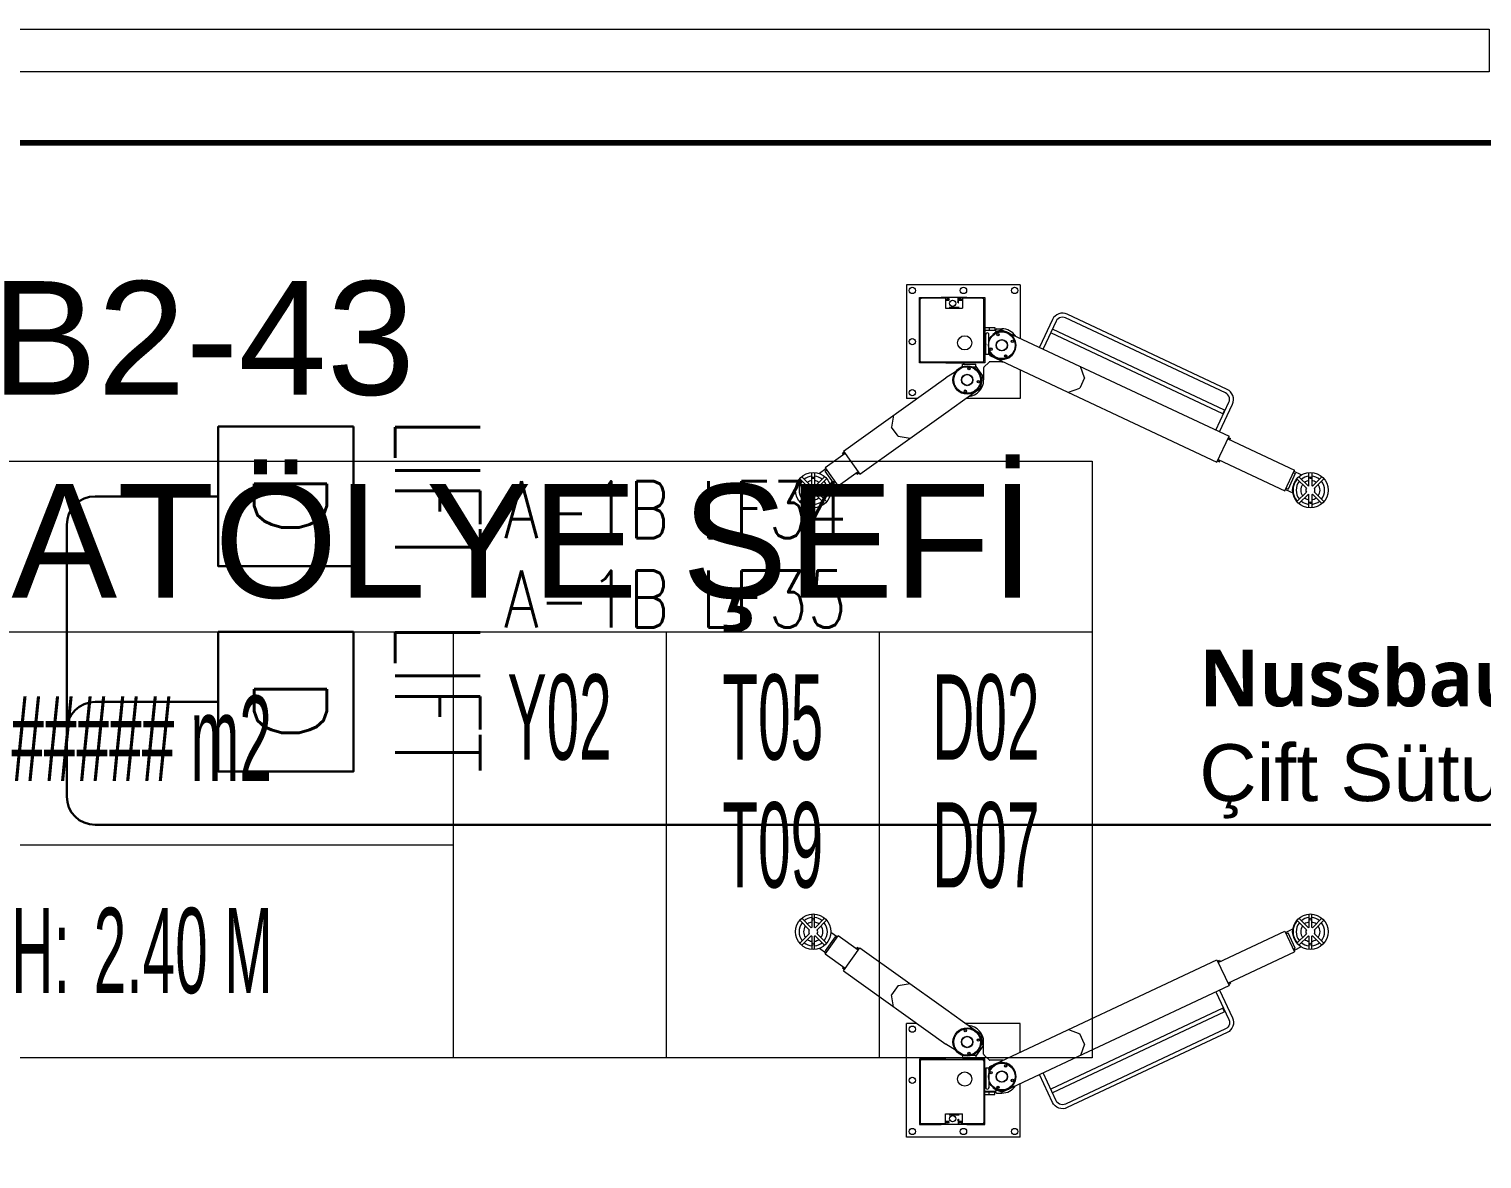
# Model space of a CAD drawing. Header units: metres. Extents: x -13621 to 152406, y -16073 to 22221.
# Drawn here: x 4761 to 5273, y 3682 to 4080 of the extents above; entities that cross this region are included whole.
import ezdxf
from ezdxf.enums import TextEntityAlignment as Align

# ---------------------------------------------------------------- set-up
doc = ezdxf.new("R2010")
doc.units = ezdxf.units.M
doc.header["$LTSCALE"] = 100
doc.header["$MEASUREMENT"] = 0
doc.linetypes.add('HIDDEN', pattern=[0.375, 0.25, -0.125])
doc.layers.get('0').update_dxf_attribs({"color": 9, "lineweight": 9})
for name, color, linetype, lineweight in [('00', 9, 'Continuous', 9), ('06D', 9, 'Continuous', 9), ('21_mahal200', 9, 'Continuous', 9), ('32-ekipman', 9, 'Continuous', 9), ('Data  Tavan', 170, 'Continuous', 30), ('E-DATA LIFT PRIZI', 7, 'Continuous', 30), ('E-YAZI', 7, 'Continuous', 30)]:
    doc.layers.add(name, color=color, linetype=linetype, lineweight=lineweight)
doc.styles.add('Arial', font='arial.ttf', dxfattribs={"height": 2.5})
doc.styles.add('E-YAZI', font='txttw.shx')
doc.styles.add('MuuM_TEXT-STANDART', font='ARIALN.TTF')

# ---------------------------------------------------------------- blocks, each defined once
blk = doc.blocks.new('E-DATA LIFT PRIZI')
at = {"layer": 'E-DATA LIFT PRIZI', "color": 2}
blk.add_line((0, 0), (0, 41.99), dxfattribs=at)
blk.add_lwpolyline([(-24.58, 89.56), (24.58, 89.56), (24.58, 41.99), (-24.58, 41.99)], close=True, dxfattribs=at)
at = {"layer": 'E-DATA LIFT PRIZI', "color": 2, "style": 'E-YAZI', "width": 0.7}
blk.add_text('LIFT', height=30, dxfattribs=at).set_placement((-28.02, 104.21))
at = {"layer": 'E-DATA LIFT PRIZI', "color": 2, "style": 'E-YAZI'}
blk.add_text('D', height=25.6, dxfattribs=at).set_placement((-8.79, 54.59))
blk = doc.blocks.new('p-işyeri')
at = {"color": 0, "const_width": 2}
blk.add_lwpolyline([(200, 0), (200, 700), (-200, 700), (-200, 0)], close=True, dxfattribs=at)
blk = doc.blocks.new('A$C65BA13D8')
for p, q in [((70.87, 181.97), (67.57, 185.27)), ((71.58, 182.68), (68.28, 185.98)), ((76.32, 185.98), (73.02, 182.68)), ((77.03, 185.27), (73.73, 181.97)), ((222.97, 185.27), (226.27, 181.97)), ((223.68, 185.98), (226.98, 182.68)), ((228.42, 182.68), (231.72, 185.98)), ((229.13, 181.97), (232.43, 185.27)), ((64.8, 176.78), (66.44, 179.08)), ((70.78, 181.75), (66.12, 181.75)), ((66.12, 180.75), (70.78, 180.75)), ((70.87, 180.53), (67.57, 177.23)), ((71.58, 179.82), (68.28, 176.53)), ((76.32, 176.53), (73.02, 179.82)), ((77.03, 177.23), (73.73, 180.53)), ((78.48, 181.75), (73.82, 181.75)), ((73.82, 180.75), (78.48, 180.75)), ((221.52, 181.75), (226.18, 181.75)), ((226.18, 180.75), (221.52, 180.75)), ((222.97, 177.23), (226.27, 180.53)), ((223.68, 176.53), (226.98, 179.82)), ((228.42, 179.82), (231.72, 176.53)), ((229.13, 180.53), (232.43, 177.23)), ((229.22, 181.75), (233.88, 181.75)), ((233.88, 180.75), (229.22, 180.75)), ((235.2, 176.78), (233.56, 179.08)), ((59.36, 170.05), (64.39, 177.08)), ((64.39, 177.08), (70.89, 172.42)), ((65.2, 176.49), (65.61, 177.06)), ((70.49, 173.57), (65.61, 177.06)), ((72.13, 175.01), (70.49, 172.71)), ((227.87, 175.01), (229.51, 172.71)), ((235.61, 177.08), (229.11, 172.42)), ((229.51, 173.57), (234.39, 177.06)), ((234.8, 176.49), (234.39, 177.06)), ((240.64, 170.05), (235.61, 177.08)), ((58.55, 170.64), (32.76, 134.62)), ((58.55, 170.64), (66.68, 164.81)), ((58.95, 170.34), (59.42, 171)), ((59.28, 170.11), (59.75, 170.76)), ((59.83, 170.7), (59.42, 171)), ((65.87, 165.4), (70.89, 172.42)), ((70.08, 173), (70.49, 173.57)), ((234.13, 165.4), (229.11, 172.42)), ((229.92, 173), (229.51, 173.57)), ((241.45, 170.64), (233.32, 164.81)), ((240.17, 170.7), (240.58, 171)), ((240.72, 170.11), (240.25, 170.76)), ((241.05, 170.34), (240.58, 171)), ((241.45, 170.64), (267.24, 134.62)), ((66.68, 164.81), (45.06, 134.62)), ((65.95, 165.34), (66.41, 165.99)), ((66.27, 165.1), (66.74, 165.75)), ((66.74, 165.75), (66.33, 166.05)), ((233.26, 165.75), (233.67, 166.05)), ((233.73, 165.1), (233.26, 165.75)), ((233.32, 164.81), (254.94, 134.62)), ((234.05, 165.34), (233.59, 165.99)), ((45.9, 152.97), (50.09, 153.67)), ((53.34, 151.34), (50.09, 153.67)), ((246.66, 151.34), (249.91, 153.67)), ((254.1, 152.97), (249.91, 153.67)), ((0, 148.37), (40, 148.37)), ((0, 108.37), (0, 148.37)), ((40, 144.74), (40, 148.37)), ((53.34, 151.34), (54.03, 147.15)), ((246.66, 151.34), (245.97, 147.15)), ((300, 148.37), (260, 148.37)), ((260, 144.74), (260, 148.37)), ((300, 108.37), (300, 148.37)), ((27.5, 143.87), (4.5, 143.87)), ((4.5, 143.87), (4.5, 136.17)), ((4.74, 134.67), (4.74, 143.4)), ((4.74, 143.4), (4.97, 143.4)), ((26.97, 143.63), (4.97, 143.63)), ((4.97, 143.4), (4.97, 143.63)), ((6.14, 143.65), (6.13, 143.63)), ((6.15, 143.63), (6.14, 143.65)), ((26.97, 143.63), (26.97, 143.4)), ((26.97, 143.4), (27.2, 143.4)), ((27.2, 134.62), (27.2, 143.4)), ((27.5, 134.62), (27.5, 143.87)), ((272.5, 143.87), (295.5, 143.87)), ((272.5, 134.62), (272.5, 143.87)), ((272.8, 134.62), (272.8, 143.4)), ((273.03, 143.4), (272.8, 143.4)), ((273.03, 143.63), (295.03, 143.63)), ((273.03, 143.63), (273.03, 143.4)), ((293.85, 143.63), (293.86, 143.65)), ((293.86, 143.65), (293.87, 143.63)), ((295.03, 143.4), (295.03, 143.63)), ((295.26, 143.4), (295.03, 143.4)), ((295.26, 134.67), (295.26, 143.4)), ((295.5, 143.87), (295.5, 136.17)), ((4.74, 142.25), (4.73, 142.23)), ((4.74, 142.22), (4.73, 142.23)), ((295.26, 142.25), (295.27, 142.23)), ((295.26, 142.22), (295.27, 142.23)), ((4.74, 136.17), (4.5, 136.17)), ((4.5, 130.27), (4.5, 136.17)), ((4.74, 134.67), (8.24, 134.67)), ((5, 133.42), (5, 134.12)), ((5, 133.42), (5.15, 133.42)), ((5.15, 133.42), (5.15, 134.12)), ((5.3, 134.42), (5.3, 134.27)), ((5.3, 134.42), (5.5, 134.42)), ((5.3, 134.27), (5.5, 134.27)), ((5.5, 133.42), (5.5, 134.42)), ((7.85, 133.42), (7.85, 129.92)), ((8, 133.42), (8, 129.92)), ((8.24, 134.67), (8.24, 128.67)), ((27.2, 128.72), (27.2, 134.62)), ((27.5, 134.62), (27.5, 128.72)), ((29.1, 128.73), (32.76, 134.62)), ((45.06, 134.62), (40.83, 128.72)), ((254.94, 134.62), (259.17, 128.72)), ((270.9, 128.73), (267.24, 134.62)), ((272.5, 134.62), (272.5, 128.72)), ((272.8, 128.72), (272.8, 134.62)), ((295.26, 134.67), (291.76, 134.67)), ((291.76, 134.67), (291.76, 128.67)), ((292, 133.42), (292, 129.92)), ((292.15, 133.42), (292.15, 129.92)), ((294.5, 133.42), (294.5, 134.42)), ((294.7, 134.42), (294.5, 134.42)), ((294.7, 134.27), (294.5, 134.27)), ((294.7, 134.42), (294.7, 134.27)), ((294.85, 133.42), (294.85, 134.12)), ((295, 133.42), (294.85, 133.42)), ((295, 133.42), (295, 134.12)), ((295.26, 136.17), (295.5, 136.17)), ((295.5, 130.27), (295.5, 136.17)), ((6.3, 130.27), (4.5, 130.27)), ((4.5, 127.17), (4.5, 130.07)), ((6.3, 130.07), (4.5, 130.07)), ((4.74, 121.4), (4.74, 128.67)), ((4.74, 128.67), (8.24, 128.67)), ((5, 130.27), (5, 130.07)), ((5, 129.22), (5, 129.92)), ((5, 129.92), (5.15, 129.92)), ((5.15, 129.22), (5.15, 129.92)), ((5.5, 129.07), (5.3, 129.07)), ((5.3, 128.92), (5.3, 129.07)), ((5.5, 128.92), (5.3, 128.92)), ((5.5, 130.27), (5.5, 130.07)), ((5.5, 128.92), (5.5, 129.92)), ((6.3, 130.27), (6.3, 130.07)), ((27.2, 121.4), (27.2, 128.72)), ((27.5, 120.87), (27.5, 128.72)), ((27.9, 128.35), (27.5, 127.95)), ((27.9, 128.72), (27.9, 123.97)), ((28.9, 128.72), (27.9, 128.72)), ((28.9, 128.72), (28.9, 123.97)), ((40.83, 128.72), (36.23, 122.29)), ((259.17, 128.72), (263.77, 122.29)), ((271.1, 128.72), (271.1, 123.97)), ((271.1, 128.72), (272.1, 128.72)), ((272.1, 128.72), (272.1, 123.97)), ((272.1, 128.35), (272.5, 127.95)), ((272.5, 120.87), (272.5, 128.72)), ((272.8, 121.4), (272.8, 128.72)), ((295.26, 128.67), (291.76, 128.67)), ((293.7, 130.27), (293.7, 130.07)), ((293.7, 130.27), (295.5, 130.27)), ((293.7, 130.07), (295.5, 130.07)), ((294.5, 130.27), (294.5, 130.07)), ((294.5, 128.92), (294.5, 129.92)), ((294.5, 129.07), (294.7, 129.07)), ((294.5, 128.92), (294.7, 128.92)), ((294.7, 128.92), (294.7, 129.07)), ((294.85, 129.22), (294.85, 129.92)), ((295, 129.92), (294.85, 129.92)), ((295, 130.27), (295, 130.07)), ((295, 129.22), (295, 129.92)), ((295.26, 121.4), (295.26, 128.67)), ((295.5, 127.17), (295.5, 130.07)), ((4.5, 127.17), (4.5, 120.87)), ((4.74, 127.17), (4.5, 127.17)), ((28.9, 123.97), (27.9, 123.97)), ((28.79, 123.93), (28.78, 123.97)), ((32.04, 121.6), (28.79, 123.93)), ((40, 108.37), (40, 127.56)), ((260, 108.37), (260, 127.56)), ((267.96, 121.6), (271.21, 123.93)), ((271.1, 123.97), (272.1, 123.97)), ((271.21, 123.93), (271.22, 123.97)), ((295.26, 127.17), (295.5, 127.17)), ((295.5, 127.17), (295.5, 120.87)), ((4.5, 120.87), (27.5, 120.87)), ((4.97, 121.4), (4.74, 121.4)), ((4.97, 121.17), (4.97, 121.4)), ((26.97, 121.17), (4.97, 121.17)), ((15, 120.87), (15, 117.37)), ((15, 119.37), (16, 119.37)), ((16, 120.87), (16, 117.37)), ((16.11, 120.67), (16.32, 120.87)), ((16.11, 117.16), (16.11, 120.67)), ((16.2, 120.87), (16.2, 120.75)), ((19.02, 119.47), (16.41, 116.86)), ((17.25, 120.45), (17.25, 120.45)), ((17.25, 119.5), (17.25, 119.5)), ((24.4, 120.47), (17.4, 120.47)), ((24.4, 119.47), (17.4, 119.47)), ((20.42, 120.87), (20.02, 120.47)), ((20.76, 120.47), (20.86, 120.52)), ((20.86, 120.52), (20.99, 120.47)), ((23.76, 119.47), (24.85, 119.08)), ((24.4, 120.47), (24.4, 119.47)), ((24.85, 119.08), (62.38, 39.15)), ((26.97, 121.4), (26.97, 121.17)), ((27.2, 121.4), (26.97, 121.4)), ((27.1, 114.87), (27.1, 119.15)), ((27.19, 119.36), (29.01, 121.19)), ((29.22, 121.27), (33.5, 121.27)), ((36.23, 122.29), (32.04, 121.6)), ((275.15, 119.08), (237.62, 39.15)), ((263.77, 122.29), (267.96, 121.6)), ((270.78, 121.27), (266.5, 121.27)), ((272.81, 119.36), (270.99, 121.19)), ((295.5, 120.87), (272.5, 120.87)), ((272.8, 121.4), (273.03, 121.4)), ((272.9, 114.87), (272.9, 119.15)), ((273.03, 121.4), (273.03, 121.17)), ((273.03, 121.17), (295.03, 121.17)), ((276.24, 119.47), (275.15, 119.08)), ((275.6, 120.47), (282.6, 120.47)), ((275.6, 120.47), (275.6, 119.47)), ((275.6, 119.47), (282.6, 119.47)), ((279.14, 120.52), (279.01, 120.47)), ((279.24, 120.47), (279.14, 120.52)), ((279.58, 120.87), (279.98, 120.47)), ((280.98, 119.47), (283.59, 116.86)), ((282.75, 120.45), (282.75, 120.45)), ((282.75, 119.5), (282.75, 119.5)), ((283.89, 120.67), (283.68, 120.87)), ((283.8, 120.87), (283.8, 120.75)), ((283.89, 117.16), (283.89, 120.67)), ((284, 120.87), (284, 117.37)), ((285, 119.37), (284, 119.37)), ((285, 120.87), (285, 117.37)), ((295.03, 121.17), (295.03, 121.4)), ((295.03, 121.4), (295.26, 121.4)), ((15, 117.37), (16, 117.37)), ((15.5, 116.67), (15.5, 114.87)), ((15.8, 114.83), (16.6, 117.05)), ((15.9, 116.97), (15.8, 116.97)), ((15.8, 114.83), (53.32, 34.9)), ((16.41, 116.86), (16.11, 117.16)), ((284.2, 114.83), (246.68, 34.9)), ((284.2, 114.83), (283.4, 117.05)), ((283.59, 116.86), (283.89, 117.16)), ((285, 117.37), (284, 117.37)), ((284.1, 116.97), (284.2, 116.97)), ((284.5, 116.67), (284.5, 114.87)), ((0, 108.37), (18.83, 108.37)), ((29.88, 108.37), (40, 108.37)), ((270.12, 108.37), (260, 108.37)), ((300, 108.37), (281.17, 108.37)), ((12.22, 97.02), (22, 101.61)), ((12.81, 95.75), (22.6, 100.35)), ((45.37, 37.02), (16.89, 97.67)), ((254.63, 37.02), (283.11, 97.67)), ((287.19, 95.75), (277.4, 100.35)), ((287.78, 97.02), (278, 101.61)), ((38.09, 36.15), (11.66, 92.45)), ((44.1, 36.43), (15.63, 97.08)), ((255.9, 36.43), (284.37, 97.08)), ((261.91, 36.15), (288.34, 92.45)), ((36.82, 35.55), (10.39, 91.85)), ((32.78, 85.71), (28.79, 87.15)), ((32.78, 85.71), (36.4, 87.41)), ((37.84, 91.4), (36.4, 87.41)), ((262.16, 91.4), (263.6, 87.41)), ((263.18, 35.55), (289.61, 91.85)), ((267.22, 85.71), (263.6, 87.41)), ((267.22, 85.71), (271.21, 87.15)), ((51.16, 39.52), (41.37, 34.92)), ((51.75, 38.25), (41.97, 33.66)), ((44.11, 36.43), (45.37, 37.02)), ((62.38, 39.15), (53.32, 34.9)), ((61.47, 38.73), (72.52, 15.19)), ((61.56, 38.77), (61.9, 38.05)), ((62.26, 38.22), (61.81, 38)), ((61.92, 38.94), (62.26, 38.22)), ((238.53, 38.73), (227.48, 15.19)), ((237.62, 39.15), (246.68, 34.9)), ((238.08, 38.94), (237.74, 38.22)), ((237.74, 38.22), (238.19, 38)), ((238.44, 38.77), (238.1, 38.05)), ((248.25, 38.25), (258.03, 33.66)), ((248.84, 39.52), (258.63, 34.92)), ((255.89, 36.43), (254.63, 37.02)), ((53.78, 35.11), (54.12, 34.39)), ((54.57, 34.6), (54.12, 34.39)), ((54.14, 35.28), (54.48, 34.56)), ((54.23, 35.33), (65.28, 11.79)), ((245.77, 35.33), (234.72, 11.79)), ((245.43, 34.6), (245.88, 34.39)), ((245.86, 35.28), (245.52, 34.56)), ((246.22, 35.11), (245.88, 34.39)), ((72.52, 15.19), (65.28, 11.79)), ((66.93, 9.45), (65.73, 12)), ((66.18, 12.22), (66.48, 11.58)), ((66.48, 11.58), (71.91, 14.13)), ((70.87, 6.97), (67.57, 10.27)), ((71.58, 7.68), (68.28, 10.98)), ((71.62, 14.77), (71.91, 14.13)), ((72.07, 14.98), (73.27, 12.42)), ((76.32, 10.98), (73.02, 7.68)), ((77.03, 10.27), (73.73, 6.97)), ((222.97, 10.27), (226.27, 6.97)), ((223.68, 10.98), (226.98, 7.68)), ((227.93, 14.98), (226.73, 12.42)), ((227.48, 15.19), (234.72, 11.79)), ((228.38, 14.77), (228.09, 14.13)), ((233.52, 11.58), (228.09, 14.13)), ((228.42, 7.68), (231.72, 10.98)), ((229.13, 6.97), (232.43, 10.27)), ((233.07, 9.45), (234.27, 12)), ((233.82, 12.22), (233.52, 11.58)), ((70.78, 6.75), (66.12, 6.75)), ((66.12, 5.75), (70.78, 5.75)), ((70.87, 5.53), (67.57, 2.23)), ((77.03, 2.23), (73.73, 5.53)), ((78.48, 6.75), (73.82, 6.75)), ((73.82, 5.75), (78.48, 5.75)), ((221.52, 6.75), (226.18, 6.75)), ((226.18, 5.75), (221.52, 5.75)), ((222.97, 2.23), (226.27, 5.53)), ((229.13, 5.53), (232.43, 2.23)), ((229.22, 6.75), (233.88, 6.75)), ((233.88, 5.75), (229.22, 5.75)), ((71.58, 4.82), (68.28, 1.52)), ((76.32, 1.52), (73.02, 4.82)), ((223.68, 1.52), (226.98, 4.82)), ((228.42, 4.82), (231.72, 1.52))]:
    blk.add_line(p, q)
for points in [[(16.89, 119.98), (16.89, 119.97), (16.89, 119.97)], [(17.4, 120.49), (17.4, 120.49), (17.4, 120.49)], [(17.4, 119.46), (17.4, 119.46), (17.4, 119.46)], [(282.6, 120.49), (282.6, 120.49), (282.6, 120.49)], [(282.6, 119.46), (282.6, 119.46), (282.6, 119.46)], [(283.11, 119.98), (283.11, 119.97), (283.11, 119.97)], [(10.39, 91.85), (10.13, 92.58), (10.02, 93.33), (10.06, 94.09), (10.24, 94.83), (10.56, 95.52), (11.01, 96.13), (11.57, 96.63), (12.22, 97.02)], [(11.66, 92.45), (11.48, 92.98), (11.41, 93.53), (11.48, 94.08), (11.66, 94.61), (11.95, 95.08), (12.34, 95.46), (12.81, 95.75)], [(288.34, 92.45), (288.53, 92.98), (288.59, 93.53), (288.52, 94.08), (288.34, 94.61), (288.05, 95.08), (287.66, 95.46), (287.19, 95.75)], [(289.61, 91.85), (289.87, 92.58), (289.98, 93.33), (289.95, 94.09), (289.76, 94.83), (289.44, 95.52), (288.99, 96.13), (288.43, 96.63), (287.78, 97.02)], [(41.37, 34.92), (40.85, 34.75), (40.3, 34.7), (39.75, 34.77), (39.23, 34.96), (38.77, 35.27), (38.38, 35.67), (38.09, 36.15)], [(258.63, 34.92), (259.15, 34.75), (259.7, 34.7), (260.25, 34.77), (260.77, 34.96), (261.23, 35.27), (261.62, 35.67), (261.91, 36.15)], [(41.97, 33.66), (41.26, 33.41), (40.51, 33.3), (39.75, 33.34), (39.02, 33.53), (38.33, 33.86), (37.72, 34.32), (37.21, 34.89), (36.82, 35.55)], [(258.03, 33.66), (258.74, 33.41), (259.49, 33.3), (260.25, 33.34), (260.98, 33.53), (261.67, 33.86), (262.28, 34.32), (262.79, 34.89), (263.18, 35.55)]]:
    blk.add_lwpolyline(points)
for centre, radius in [((72.3, 181.25), 6.25), ((227.7, 181.25), 6.25), ((67.9, 181.25), 0.325), ((76.7, 181.25), 0.325), ((223.3, 181.25), 0.325), ((232.1, 181.25), 0.325), ((2, 146.37), 1.1), ((20, 146.37), 1.1), ((38, 146.37), 1.1), ((262, 146.37), 1.1), ((280, 146.37), 1.1), ((298, 146.37), 1.1), ((6.5, 132.17), 1.1), ((293.5, 132.17), 1.1), ((2, 128.37), 1.1), ((20.44, 127.93), 2.5), ((33.5, 127.07), 5), ((33.5, 127.07), 4.9), ((33.5, 127.07), 4.7), ((33.5, 127.07), 2.01), ((33.5, 127.07), 1.9), ((37.45, 127.73), 0.42), ((37.45, 127.73), 0.34), ((266.5, 127.07), 5), ((266.5, 127.07), 4.9), ((266.5, 127.07), 4.7), ((262.55, 127.73), 0.42), ((262.55, 127.73), 0.34), ((266.5, 127.07), 2.01), ((266.5, 127.07), 1.9), ((279.56, 127.93), 2.5), ((298, 128.37), 1.1), ((29.55, 126.42), 0.42), ((29.55, 126.42), 0.34), ((34.15, 123.13), 0.42), ((34.15, 123.13), 0.34), ((265.85, 123.13), 0.42), ((265.85, 123.13), 0.34), ((270.45, 126.42), 0.42), ((270.45, 126.42), 0.34), ((21.3, 114.87), 4.7), ((22.66, 118.64), 0.42), ((22.66, 118.64), 0.34), ((278.7, 114.87), 4.7), ((277.34, 118.64), 0.42), ((277.34, 118.64), 0.34), ((17.54, 116.23), 0.42), ((17.54, 116.23), 0.34), ((21.3, 114.87), 2), ((21.3, 114.87), 1.9), ((25.06, 113.52), 0.42), ((25.06, 113.52), 0.34), ((274.94, 113.52), 0.42), ((274.94, 113.52), 0.34), ((278.7, 114.87), 2), ((278.7, 114.87), 1.9), ((282.46, 116.23), 0.42), ((282.46, 116.23), 0.34), ((2, 110.37), 1.1), ((19.94, 111.11), 0.42), ((19.94, 111.11), 0.34), ((280.06, 111.11), 0.42), ((280.06, 111.11), 0.34), ((298, 110.37), 1.1), ((72.3, 6.25), 6.25), ((227.7, 6.25), 6.25), ((67.9, 6.25), 0.325), ((76.7, 6.25), 0.325), ((223.3, 6.25), 0.325), ((232.1, 6.25), 0.325)]:
    blk.add_circle(centre, radius)
for centre, radius, start, end in [((72.3, 181.25), 5, 140.7391, 174.261), ((72.3, 181.25), 5, 50.7388, 129.2607), ((72.3, 181.25), 3.4, 53.4564, 126.5428), ((72.3, 181.25), 5, 5.739, 39.2605), ((227.7, 181.25), 5, 140.7395, 174.261), ((227.7, 181.25), 5, 50.7393, 129.2612), ((227.7, 181.25), 3.4, 53.4572, 126.5436), ((227.7, 181.25), 5, 5.739, 39.2609), ((72.3, 181.25), 5, 185.7394, 219.2612), ((72.3, 181.25), 3.4, 143.4567, 171.5437), ((72.3, 181.25), 3.4, 188.4569, 216.5438), ((72.3, 181.25), 1.6, 153.2109, 161.7902), ((72.3, 181.25), 1.6, 198.211, 206.7903), ((72.3, 181.25), 1.6, 63.2086, 116.7897), ((72.3, 181.25), 1.6, 243.2109, 296.7908), ((72.3, 181.25), 1.6, 18.21, 26.7894), ((72.3, 181.25), 1.6, 333.2094, 341.7888), ((72.3, 181.25), 3.4, 8.4562, 36.5433), ((72.3, 181.25), 3.4, 323.4562, 351.5432), ((72.3, 181.25), 5, 320.7392, 354.2606), ((227.7, 181.25), 5, 185.7394, 219.2608), ((227.7, 181.25), 3.4, 143.4567, 171.5438), ((227.7, 181.25), 3.4, 188.4568, 216.5438), ((227.7, 181.25), 1.6, 153.2106, 161.79), ((227.7, 181.25), 1.6, 198.2112, 206.7906), ((227.7, 181.25), 1.6, 63.2103, 116.7914), ((227.7, 181.25), 1.6, 243.2092, 296.7891), ((227.7, 181.25), 1.6, 18.2098, 26.7891), ((227.7, 181.25), 1.6, 333.2097, 341.789), ((227.7, 181.25), 3.4, 8.4563, 36.5433), ((227.7, 181.25), 3.4, 323.4562, 351.5431), ((227.7, 181.25), 5, 320.7388, 354.2606), ((72.3, 181.25), 5, 230.7395, 309.261), ((72.3, 181.25), 3.4, 233.4576, 306.5432), ((227.7, 181.25), 5, 230.739, 309.2605), ((227.7, 181.25), 3.4, 233.4568, 306.5424), ((5.3, 134.12), 0.3, 90, 180), ((5.3, 134.12), 0.15, 90, 180), ((294.7, 134.12), 0.3, 360, 90), ((294.7, 134.12), 0.15, 360, 90), ((5.3, 129.22), 0.3, 180, 270), ((5.3, 129.22), 0.15, 180, 270), ((6, 130.17), 0.25, 23.5769, 156.4281), ((33.5, 127.07), 4.7, 159.395, 168.9003), ((266.5, 127.07), 4.7, 11.0997, 20.605), ((294, 130.17), 0.25, 23.5719, 156.4231), ((294.7, 129.22), 0.15, 270, 360), ((294.7, 129.22), 0.3, 270, 360), ((33.5, 127.07), 5.8, 270, 354.7757), ((266.5, 127.07), 5.8, 185.2243, 270), ((21.3, 114.87), 5, 147.767, 67.2407), ((21.3, 114.87), 4.9, 140.7189, 69.8946), ((17.4, 119.97), 0.515, 76.8061, 283.1957), ((21.3, 114.87), 4.9, 109.9674, 128.7178), ((21.3, 114.87), 5, 112.8408, 122.1837), ((21.3, 114.87), 4.7, 35.3009, 78.6469), ((27.4, 119.15), 0.3, 135.0037, 180), ((29.22, 120.97), 0.3, 90, 135.0148), ((270.78, 120.97), 0.3, 44.9852, 90), ((272.6, 119.15), 0.3, 360, 44.9963), ((278.7, 114.87), 5, 112.7593, 32.233), ((278.7, 114.87), 4.9, 110.1054, 39.2811), ((278.7, 114.87), 4.7, 101.3531, 144.6991), ((278.7, 114.87), 4.9, 51.2822, 70.0326), ((278.7, 114.87), 5, 57.8163, 67.1592), ((282.6, 119.97), 0.515, 256.8043, 103.1939), ((15.8, 116.67), 0.3, 90, 180), ((21.3, 114.87), 5.8, 180, 235.4315), ((15.9, 117.27), 0.3, 270, 328.6131), ((21.3, 114.87), 5.8, 355.0203, 0), ((278.7, 114.87), 5.8, 180, 184.9797), ((278.7, 114.87), 5.8, 304.5685, 360), ((284.1, 117.27), 0.3, 211.3869, 270), ((284.2, 116.67), 0.3, 360, 90), ((72.3, 6.25), 6.1, 49.7019, 130.2981), ((72.3, 6.25), 5, 50.739, 129.2605), ((227.7, 6.25), 6.1, 49.7019, 130.2981), ((227.7, 6.25), 5, 50.7395, 129.261), ((72.3, 6.25), 5, 140.7385, 174.2602), ((72.3, 6.25), 5, 185.7384, 219.2609), ((72.3, 6.25), 3.4, 143.4555, 171.5425), ((72.3, 6.25), 3.4, 188.4555, 216.5428), ((72.3, 6.25), 3.4, 53.4571, 126.5422), ((72.3, 6.25), 1.6, 153.2093, 161.7877), ((72.3, 6.25), 1.6, 198.208, 206.7886), ((72.3, 6.25), 1.6, 63.209, 116.7892), ((72.3, 6.25), 1.6, 18.2125, 26.791), ((72.3, 6.25), 1.6, 333.2111, 341.7917), ((72.3, 6.25), 3.4, 8.4574, 36.5445), ((72.3, 6.25), 3.4, 323.4572, 351.5447), ((72.3, 6.25), 5, 5.7398, 39.261), ((72.3, 6.25), 5, 320.7395, 354.2616), ((227.7, 6.25), 5, 140.739, 174.2602), ((227.7, 6.25), 5, 185.7384, 219.2605), ((227.7, 6.25), 3.4, 143.4555, 171.5426), ((227.7, 6.25), 3.4, 188.4553, 216.5428), ((227.7, 6.25), 3.4, 53.4578, 126.5429), ((227.7, 6.25), 1.6, 153.209, 161.7875), ((227.7, 6.25), 1.6, 198.2083, 206.7889), ((227.7, 6.25), 1.6, 63.2108, 116.791), ((227.7, 6.25), 1.6, 18.2123, 26.7907), ((227.7, 6.25), 1.6, 333.2114, 341.792), ((227.7, 6.25), 3.4, 8.4575, 36.5445), ((227.7, 6.25), 3.4, 323.4572, 351.5445), ((227.7, 6.25), 5, 5.7398, 39.2615), ((227.7, 6.25), 5, 320.7391, 354.2616), ((72.3, 6.25), 5, 230.7391, 309.2614), ((72.3, 6.25), 3.4, 233.4572, 306.5436), ((72.3, 6.25), 1.6, 243.2097, 296.792), ((227.7, 6.25), 5, 230.7386, 309.2609), ((227.7, 6.25), 3.4, 233.4564, 306.5428), ((227.7, 6.25), 1.6, 243.208, 296.7903)]:
    blk.add_arc(centre, radius, start, end)
blk = doc.blocks.new('0_roomno2')
blk.add_lwpolyline([(19.375, -10.5), (0, -10.5), (0, 0), (19.375, 0)], close=True)
for points in [[(0, -3), (19.375, -3)], [(8.125, -3), (8.125, -10.5)], [(11.875, -3), (11.875, -10.5)], [(15.625, -3), (15.625, -10.5)], [(0, -6.75), (8.125, -6.75)]]:
    blk.add_lwpolyline(points)
at = {"style": 'MuuM_TEXT-STANDART', "width": 0.6}
blk.add_text('H:', height=1.5, dxfattribs=at).set_placement((0.35, -8.608), align=Align.MIDDLE_LEFT)
at = {"style": 'Arial'}
blk.add_attdef('ODANO', (0, 1.17), '', height=2, dxfattribs=at)
blk.add_attdef('MEKANADI', text='', height=2, dxfattribs=at).set_placement((0.35, -3), align=Align.BOTTOM_LEFT)
at = {"style": 'MuuM_TEXT-STANDART', "width": 0.6}
for tag, p in [('YER01', (10, -4.5)), ('TAVAN01', (13.75, -4.5)), ('DUVAR01', (17.5, -4.5)), ('YER02', (10, -6.75)), ('TAVAN02', (13.75, -6.75)), ('DUVAR02', (17.5, -6.75)), ('YER03', (10, -9)), ('TAVAN03', (13.75, -9)), ('DUVAR03', (17.5, -9))]:
    blk.add_attdef(tag, text='', height=1.5, dxfattribs=at).set_placement(p, align=Align.MIDDLE_CENTER)
for tag, p in [('M2', (0.35, -4.875)), ('TEMIZTAVANYUKSEKLIGI', (1.8, -8.608))]:
    blk.add_attdef(tag, text='', height=1.5, dxfattribs=at).set_placement(p, align=Align.MIDDLE_LEFT)
blk = doc.blocks.new('2.bod.Mimari')
at = {"layer": '00'}
blk.add_lwpolyline([(4725, -4565), (4440, -4565), (4440, -4550), (5275, -4550), (5275, -4565), (4740, -4565), (4740, -4675), (4725, -4675), (4725, -4565)], close=True, dxfattribs=at)
at = {"layer": '06D', "color": 89, "linetype": 'HIDDEN', "true_color": 0x2e4d23, "rotation": 90}
blk.add_blockref('p-işyeri', (5440, -4790), dxfattribs=at)
at = {"layer": '21_mahal200'}
ref = blk.add_blockref('0_roomno2', (4747.86, -4702.13), dxfattribs=dict(at, xscale=20, yscale=20, zscale=20))
ref.add_attrib('ODANO', 'B2-43', (4747.86, -4678.73), dxfattribs={"layer": '0', "height": 40, "style": 'Arial'})
ref.add_attrib('MEKANADI', 'ATÖLYE ŞEFİ', dxfattribs={"layer": '0', "height": 40, "style": 'Arial'}).set_placement((4754.86, -4762.13), align=Align.BOTTOM_LEFT)
ref.add_attrib('M2', '##### m2', dxfattribs={"layer": '0', "height": 30, "style": 'MuuM_TEXT-STANDART', "width": 0.6}).set_placement((4754.86, -4799.63), align=Align.MIDDLE_LEFT)
ref.add_attrib('TEMIZTAVANYUKSEKLIGI', '2.40 M', dxfattribs={"layer": '0', "height": 30, "style": 'MuuM_TEXT-STANDART', "width": 0.6}).set_placement((4783.86, -4874.29), align=Align.MIDDLE_LEFT)
ref.add_attrib('YER01', 'Y02', dxfattribs={"layer": '0', "height": 30, "style": 'MuuM_TEXT-STANDART', "width": 0.6}).set_placement((4947.86, -4792.13), align=Align.MIDDLE_CENTER)
ref.add_attrib('TAVAN01', 'T05', dxfattribs={"layer": '0', "height": 30, "style": 'MuuM_TEXT-STANDART', "width": 0.6}).set_placement((5022.86, -4792.13), align=Align.MIDDLE_CENTER)
ref.add_attrib('DUVAR01', 'D02', dxfattribs={"layer": '0', "height": 30, "style": 'MuuM_TEXT-STANDART', "width": 0.6}).set_placement((5097.86, -4792.13), align=Align.MIDDLE_CENTER)
ref.add_attrib('TAVAN02', 'T09', dxfattribs={"layer": '0', "height": 30, "style": 'MuuM_TEXT-STANDART', "width": 0.6}).set_placement((5022.86, -4837.13), align=Align.MIDDLE_CENTER)
ref.add_attrib('DUVAR02', 'D07', dxfattribs={"layer": '0', "height": 30, "style": 'MuuM_TEXT-STANDART', "width": 0.6}).set_placement((5097.86, -4837.13), align=Align.MIDDLE_CENTER)
at = {"layer": '32-ekipman', "ltscale": 2, "rotation": 89.99999999999999}
blk.add_blockref('A$C65BA13D8', (5218.37, -4940), dxfattribs=at)
at = {"layer": '32-ekipman', "ltscale": 2, "insert": (5173.02, -4768.37), "char_height": 20, "width": 469.93, "attachment_point": 1, "style": 'Arial'}
blk.add_mtext('{\\fTrebuchet MS|b1|i0|c162|p34;Nussbaum} Smart 2.30 SL E\\PÇift Sütunlu Lift 3 Ton', dxfattribs=at)

msp = doc.modelspace()

# ---------------------------------------------------------------- linework, layer by layer
at = {"layer": 'Data  Tavan'}
for p, q in [((4785.73, 3915.51), (4784.37, 3915.51)), ((4774.37, 3905.51), (4774.37, 3809.91)), ((4785.73, 3843.22), (4784.37, 3843.22)), ((4774.37, 3833.22), (4774.37, 3825.09)), ((4774.37, 3825.09), (4774.37, 3809.39)), ((4784.37, 3799.91), (5478, 3799.91))]:
    msp.add_line(p, q, dxfattribs=at)
for centre, start, end in [((4784.37, 3905.51), 90, 180), ((4784.37, 3833.22), 90, 180), ((4784.37, 3809.91), 180, 270)]:
    msp.add_arc(centre, 10, start, end, dxfattribs=at)

# ---------------------------------------------------------------- block references
msp.add_blockref('2.bod.Mimari', (0, 8630))
at = {"layer": 'E-DATA LIFT PRIZI', "color": 1, "rotation": 270}
for p in [(4785.73, 3915.51), (4785.73, 3843.22)]:
    msp.add_blockref('E-DATA LIFT PRIZI', p, dxfattribs=at)

# ---------------------------------------------------------------- texts
at = {"layer": 'E-YAZI', "color": 6, "style": 'E-YAZI', "width": 0.8}
for s, p in [('A-1B LF34', (4928.23, 3900.84)), ('A-1B LF35', (4928.23, 3869.4))]:
    msp.add_text(s, height=20, dxfattribs=at).set_placement(p)

doc.saveas('drawing.dxf')
